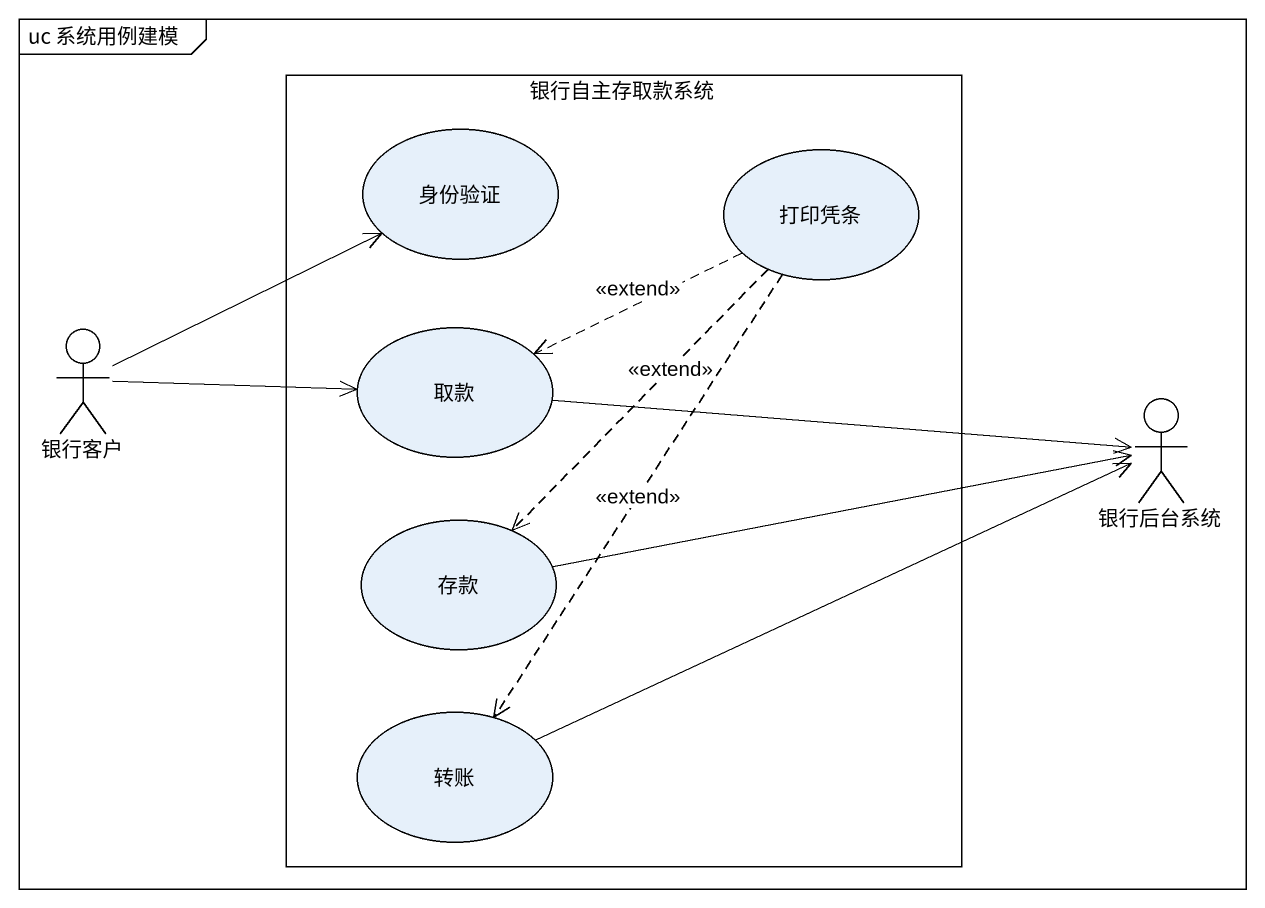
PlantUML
@startuml
mainframe uc 系统用例建模
rectangle 银行自主存取款系统 {
  usecase 身份验证
  usecase 打印凭条
  usecase 取款
  usecase 存款
  usecase 转账
}
actor 银行客户
actor 银行后台系统
打印凭条 .left.> 取款 : <<extend>>
打印凭条 ..> 存款 : <<extend>>
打印凭条 ..> 转账 : <<extend>>
银行客户 -right-> 身份验证
银行客户 -right-> 取款
银行后台系统 <-left- 取款
银行后台系统 <-left- 存款
银行后台系统 <-left- 转账
@enduml
